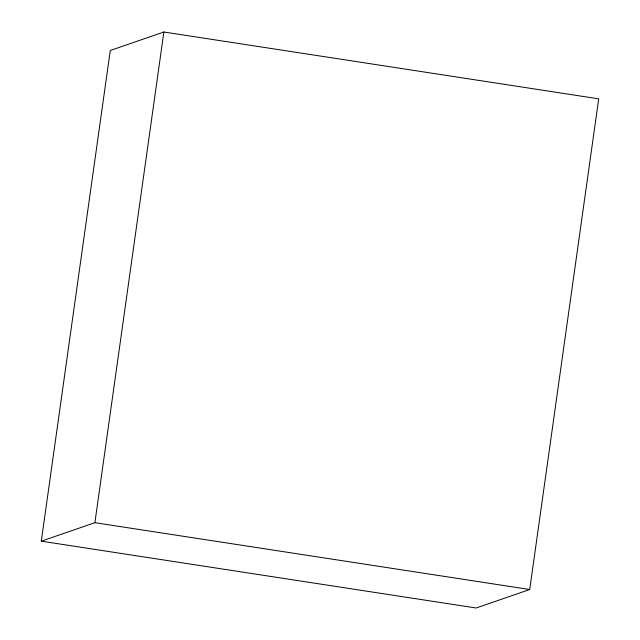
<?xml version="1.0" encoding="UTF-8"?>
<svg xmlns="http://www.w3.org/2000/svg" width="640" height="640" viewBox="0 0 640 640"><rect width="100%" height="100%" fill="white"/><g stroke="black" fill="none" stroke-linecap="round" stroke-linejoin="round"><path stroke-width="0.96" d="M41.296 541.168L110.28 50.488L163.872 32L598.704 98.832L529.72 589.512L476.128 608L41.296 541.168L94.888 522.688L529.72 589.512M94.888 522.688L163.872 32"/></g></svg>
